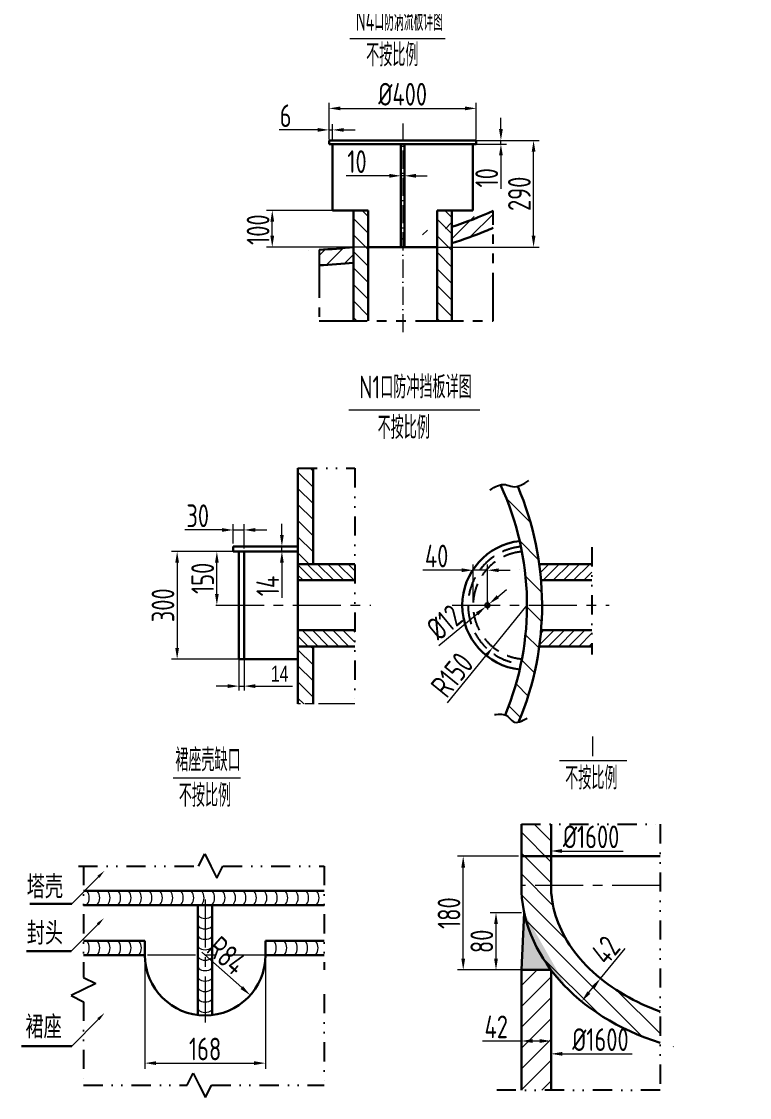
# Model space of a CAD drawing. Header units: millimetres. Extents: x -750 to 17070, y -300 to 24930.
# Drawn here: x 6314 to 11125, y 3804 to 10919 of the extents above; entities that cross this region are included whole.
import ezdxf

# ---------------------------------------------------------------- set-up
doc = ezdxf.new("R2010")
doc.units = ezdxf.units.MM
doc.header["$LTSCALE"] = 10
for name, pattern in [('ACAD_ISO08W100', [36, 24, -3, 6, -3]), ('ACAD_ISO10W100', [18, 12, -3, 0, -3]), ('CENTER', [50.8, 31.75, -6.35, 6.35, -6.35]), ('DASHED', [19.05, 12.7, -6.35]), ('DIVIDE', [31.75, 12.7, -6.35, 0, -6.35, 0, -6.35]), ('PHANTOM', [63.5, 31.75, -6.35, 6.35, -6.35, 6.35, -6.35])]:
    doc.linetypes.add(name, pattern=pattern)
doc.layers.get('0').update_dxf_attribs({"lineweight": 30})
for name, color, linetype, lineweight in [('1轮廓实线层', 7, 'Continuous', 30), ('1轮廓实线层 @ 30', 7, 'Continuous', 30), ('3中心线层', 1, 'CENTER', 15), ('5剖面线层', 2, 'Continuous', 15), ('6文字层', 3, 'Continuous', 15), ('6文字层 @ 30', 3, 'Continuous', 15), ('7标注层', 4, 'Continuous', 15), ('中心线', 1, 'ACAD_ISO10W100', 18), ('点划线', 6, 'CENTER', 15)]:
    doc.layers.add(name, color=color, linetype=linetype, lineweight=lineweight)
for name, color, linetype in [('2细线层', 4, 'Continuous'), ('4虚线层', 6, 'DASHED'), ('9双点划线层', 6, 'PHANTOM')]:
    doc.layers.add(name, color=color, linetype=linetype)
doc.styles.add('HGCAD', font='HGCAD.SHX', dxfattribs={"width": 0.75, "bigfont": 'HGCADHZ.SHX'})
doc.styles.add('PC_TEXTSTYLE', font='isocp.shx', dxfattribs={"width": 0.8, "bigfont": 'hzfs.shx'})
doc.styles.add('工程字', font='gbenor.shx', dxfattribs={"width": 0.8, "bigfont": 'gbcbig.shx'})
doc.dimstyles.new('HGCAD$0', dxfattribs={"dimtxt": 3.5, "dimasz": 2.5, "dimexe": 1, "dimexo": 1, "dimgap": 1, "dimtad": 1, "dimdec": 1, "dimdsep": 46, "dimtxsty": 'HGCAD', "dimcen": 0, "dimclrd": 4, "dimclre": 4, "dimclrt": 3, "dimadec": 1, "dimazin": 0, "dimtfac": 1, "dimtmove": 0, "dimatfit": 1, "dimfxl": 0, "dimlwd": 15, "dimlwe": 15, "dimarcsym": 0})
doc.dimstyles.new('ISO-25', dxfattribs={"dimscale": 0, "dimtxt": 5, "dimasz": 2.5, "dimexe": 1.25, "dimexo": 0.625, "dimtad": 1, "dimtxsty": 'PC_TEXTSTYLE', "dimcen": 2.5, "dimclrd": 4, "dimclre": 4, "dimclrt": 3, "dimadec": 0, "dimazin": 0, "dimtfac": 1, "dimtmove": 0, "dimatfit": 3, "dimfxl": 0, "dimlwd": 15, "dimlwe": 15, "dimarcsym": 0})

# ---------------------------------------------------------------- blocks, each defined once
blk = doc.blocks.new('*D37')
at = {"layer": '6文字层', "color": 4, "lineweight": 15}
for p, q in [((7694.3, 7415.5), (7567.3, 7415.5)), ((7604.8, 7134.1), (7604.8, 7340.5)), ((7617.7, 7059.1), (7642.3, 7059.1))]:
    blk.add_line(p, q, dxfattribs=at)
at = {"layer": '6文字层', "color": 4}
for points in [[(7617.3, 7340.5), (7592.3, 7340.5), (7604.8, 7415.5)], [(7592.3, 7134.1), (7617.3, 7134.1), (7604.8, 7059.1)]]:
    blk.add_solid(points, dxfattribs=at)
at = {"layer": 'Defpoints', "color": 0}
for p in [(7604.8, 7415.5), (7713.1, 7415.5), (7598.9, 7059.1)]:
    blk.add_point(p, dxfattribs=at)
at = {"layer": '6文字层', "color": 3, "insert": (7511, 7237.3), "char_height": 150, "attachment_point": 5, "rotation": 90, "style": 'PC_TEXTSTYLE'}
blk.add_mtext('150', dxfattribs=at)
blk = doc.blocks.new('*D38')
at = {"layer": '6文字层', "color": 4, "lineweight": 15}
for p, q in [((7955.6, 7415.5), (7304.8, 7415.5)), ((7342.3, 7340.5), (7342.3, 6777.7)), ((7955.6, 6702.7), (7304.8, 6702.7))]:
    blk.add_line(p, q, dxfattribs=at)
at = {"layer": '6文字层', "color": 4}
for points in [[(7354.8, 7340.5), (7329.8, 7340.5), (7342.3, 7415.5)], [(7329.8, 6777.7), (7354.8, 6777.7), (7342.3, 6702.7)]]:
    blk.add_solid(points, dxfattribs=at)
at = {"layer": 'Defpoints', "color": 0}
for p in [(7974.3, 7415.5), (7342.3, 6702.7), (7974.3, 6702.7)]:
    blk.add_point(p, dxfattribs=at)
at = {"layer": '6文字层', "color": 3, "insert": (7248.6, 7059.1), "char_height": 150, "attachment_point": 5, "rotation": 90, "style": 'PC_TEXTSTYLE'}
blk.add_mtext('300', dxfattribs=at)
blk = doc.blocks.new('*D39')
at = {"layer": '6文字层', "color": 4, "lineweight": 15}
for p, q in [((7638.1, 7557.2), (7393.5, 7557.2)), ((7713.1, 7467.5), (7713.1, 7594.7)), ((7713.1, 7557.2), (7784.4, 7557.2)), ((7784.4, 7434.2), (7784.4, 7594.7)), ((7859.4, 7557.2), (7934.4, 7557.2))]:
    blk.add_line(p, q, dxfattribs=at)
at = {"layer": '6文字层', "color": 4}
for points in [[(7638.1, 7544.7), (7638.1, 7569.7), (7713.1, 7557.2)], [(7859.4, 7569.7), (7859.4, 7544.7), (7784.4, 7557.2)]]:
    blk.add_solid(points, dxfattribs=at)
at = {"layer": 'Defpoints', "color": 0}
for p in [(7784.4, 7557.2), (7713.1, 7448.7), (7784.4, 7415.5)]:
    blk.add_point(p, dxfattribs=at)
at = {"layer": '6文字层', "color": 3, "insert": (7478.3, 7651), "char_height": 150, "attachment_point": 5, "style": 'PC_TEXTSTYLE'}
blk.add_mtext('30', dxfattribs=at)
blk = doc.blocks.new('*D40')
at = {"layer": '1轮廓实线层', "color": 4, "lineweight": 15}
for p, q in [((9654.7, 7059.1), (9429.9, 6782.5)), ((9129.9, 6413.5), (9382.6, 6724.3))]:
    blk.add_line(p, q, dxfattribs=at)
at = {"layer": '1轮廓实线层', "color": 4}
blk.add_solid([(9392.3, 6716.5), (9372.9, 6732.2), (9429.9, 6782.5)], dxfattribs=at)
at = {"layer": 'Defpoints', "color": 0}
for p in [(9654.7, 7059.1), (9429.9, 6782.5)]:
    blk.add_point(p, dxfattribs=at)
at = {"layer": '1轮廓实线层', "color": 3, "insert": (9159.8, 6599), "char_height": 150, "attachment_point": 5, "rotation": 50.89123, "style": 'PC_TEXTSTYLE'}
blk.add_mtext('R150', dxfattribs=at)
blk = doc.blocks.new('*D41')
at = {"layer": '1轮廓实线层', "color": 4, "lineweight": 15}
for p, q in [((9223.3, 7290.9), (8966.7, 7290.9)), ((9298.3, 7077.8), (9298.3, 7328.4)), ((9393.3, 7290.9), (9298.3, 7290.9)), ((9393.3, 7077.8), (9393.3, 7328.4)), ((9468.3, 7290.9), (9543.3, 7290.9))]:
    blk.add_line(p, q, dxfattribs=at)
at = {"layer": '1轮廓实线层', "color": 4}
for points in [[(9223.3, 7278.4), (9223.3, 7303.4), (9298.3, 7290.9)], [(9468.3, 7303.4), (9468.3, 7278.4), (9393.3, 7290.9)]]:
    blk.add_solid(points, dxfattribs=at)
at = {"layer": 'Defpoints', "color": 0}
for p in [(9298.3, 7290.9), (9298.3, 7059.1), (9393.3, 7059.1)]:
    blk.add_point(p, dxfattribs=at)
at = {"layer": '1轮廓实线层', "color": 3, "insert": (9057.5, 7384.7), "char_height": 150, "attachment_point": 5, "style": 'PC_TEXTSTYLE'}
blk.add_mtext('40', dxfattribs=at)
blk = doc.blocks.new('*D42')
at = {"layer": '1轮廓实线层', "color": 4, "lineweight": 15}
for p, q in [((9462.2, 7115.9), (9520.1, 7163.6)), ((9404.3, 7068.1), (9382.3, 7050)), ((9071, 6793.3), (9324.5, 7002.3))]:
    blk.add_line(p, q, dxfattribs=at)
at = {"layer": '1轮廓实线层', "color": 4}
for points in [[(9454.3, 7125.5), (9470.2, 7106.2), (9404.3, 7068.1)], [(9332.4, 6992.7), (9316.5, 7012), (9382.3, 7050)]]:
    blk.add_solid(points, dxfattribs=at)
at = {"layer": 'Defpoints', "color": 0}
for p in [(9382.3, 7050), (9404.3, 7068.1)]:
    blk.add_point(p, dxfattribs=at)
at = {"layer": '1轮廓实线层', "color": 3, "insert": (9109.1, 6946.3), "char_height": 150, "attachment_point": 5, "rotation": 39.49816, "style": 'PC_TEXTSTYLE'}
blk.add_mtext('%%c12', dxfattribs=at)
blk = doc.blocks.new('*D50')
at = {"layer": '1轮廓实线层', "color": 4, "lineweight": 15}
for p, q in [((9598.7, 5399.4), (9195.6, 5399.4)), ((9233.1, 4722.5), (9233.1, 5324.4)), ((9598.7, 4647.5), (9195.6, 4647.5))]:
    blk.add_line(p, q, dxfattribs=at)
at = {"layer": '1轮廓实线层', "color": 4}
for points in [[(9245.6, 5324.4), (9220.6, 5324.4), (9233.1, 5399.4)], [(9220.6, 4722.5), (9245.6, 4722.5), (9233.1, 4647.5)]]:
    blk.add_solid(points, dxfattribs=at)
at = {"layer": 'Defpoints', "color": 0}
for p in [(9233.1, 5399.4), (9617.4, 5399.4), (9617.4, 4647.5)]:
    blk.add_point(p, dxfattribs=at)
at = {"layer": '1轮廓实线层', "color": 3, "insert": (9139.3, 5023.4), "char_height": 150, "attachment_point": 5, "rotation": 90, "style": 'PC_TEXTSTYLE'}
blk.add_mtext('180', dxfattribs=at)
blk = doc.blocks.new('*D51')
at = {"layer": '1轮廓实线层', "color": 4, "lineweight": 15}
for p, q in [((9617.8, 5026.1), (9412.3, 5026.1)), ((9449.8, 4951.1), (9449.8, 4722.5)), ((9795, 4647.5), (9412.3, 4647.5))]:
    blk.add_line(p, q, dxfattribs=at)
at = {"layer": '1轮廓实线层', "color": 4}
for points in [[(9462.3, 4951.1), (9437.3, 4951.1), (9449.8, 5026.1)], [(9437.3, 4722.5), (9462.3, 4722.5), (9449.8, 4647.5)]]:
    blk.add_solid(points, dxfattribs=at)
at = {"layer": 'Defpoints', "color": 0}
for p in [(9636.6, 5026.1), (9449.8, 4647.5), (9813.8, 4647.5)]:
    blk.add_point(p, dxfattribs=at)
at = {"layer": '1轮廓实线层', "color": 3, "insert": (9356.1, 4836.8), "char_height": 150, "attachment_point": 5, "rotation": 90, "style": 'PC_TEXTSTYLE'}
blk.add_mtext('80', dxfattribs=at)
blk = doc.blocks.new('*D52')
at = {"layer": '1轮廓实线层', "color": 4, "lineweight": 15}
for p, q in [((9617.4, 4177), (9617.4, 4215.2)), ((9617.4, 4177.7), (9360.9, 4177.7)), ((9738.8, 4177.7), (9692.4, 4177.7)), ((9813.8, 4170.7), (9813.8, 4140.2))]:
    blk.add_line(p, q, dxfattribs=at)
at = {"layer": '1轮廓实线层', "color": 4}
for points in [[(9692.4, 4190.2), (9692.4, 4165.2), (9617.4, 4177.7)], [(9738.8, 4165.2), (9738.8, 4190.2), (9813.8, 4177.7)]]:
    blk.add_solid(points, dxfattribs=at)
at = {"layer": 'Defpoints', "color": 0}
for p in [(9617.4, 4177.7), (9617.4, 4158.2), (9813.8, 4189.4)]:
    blk.add_point(p, dxfattribs=at)
at = {"layer": '1轮廓实线层', "color": 3, "insert": (9451.6, 4271.5), "char_height": 150, "attachment_point": 5, "style": 'PC_TEXTSTYLE'}
blk.add_mtext('42', dxfattribs=at)
blk = doc.blocks.new('*D53')
at = {"layer": '1轮廓实线层', "color": 4, "lineweight": 15}
blk.add_line((7769.4, 4530.8), (7505.8, 4764.8), dxfattribs=at)
at = {"layer": '1轮廓实线层', "color": 4}
blk.add_solid([(7761.1, 4521.5), (7777.7, 4540.2), (7825.5, 4481)], dxfattribs=at)
at = {"layer": 'Defpoints', "color": 0}
for p in [(7527.3, 4745.8), (7825.5, 4481)]:
    blk.add_point(p, dxfattribs=at)
at = {"layer": '1轮廓实线层', "color": 3, "insert": (7671.8, 4742.8), "char_height": 150, "attachment_point": 5, "rotation": 318.40357, "style": 'PC_TEXTSTYLE'}
blk.add_mtext('R84', dxfattribs=at)
blk = doc.blocks.new('*D54')
at = {"layer": '1轮廓实线层', "color": 4, "lineweight": 15}
for p, q in [((7128.5, 4727), (7128.5, 3993.8)), ((7926.1, 4727), (7926.1, 3993.8)), ((7203.5, 4031.3), (7851.1, 4031.3))]:
    blk.add_line(p, q, dxfattribs=at)
at = {"layer": '1轮廓实线层', "color": 4}
for points in [[(7203.5, 4043.8), (7203.5, 4018.8), (7128.5, 4031.3)], [(7851.1, 4018.8), (7851.1, 4043.8), (7926.1, 4031.3)]]:
    blk.add_solid(points, dxfattribs=at)
at = {"layer": 'Defpoints', "color": 0}
for p in [(7128.5, 4745.8), (7926.1, 4745.8), (7926.1, 4031.3)]:
    blk.add_point(p, dxfattribs=at)
at = {"layer": '1轮廓实线层', "color": 3, "insert": (7527.3, 4125), "char_height": 150, "attachment_point": 5, "style": 'PC_TEXTSTYLE'}
blk.add_mtext('168', dxfattribs=at)
blk = doc.blocks.new('*D55')
at = {"layer": '1轮廓实线层', "color": 4, "lineweight": 15}
for p, q in [((9811.4, 5448.5), (9811.4, 5396.7)), ((9886.4, 5434.2), (10289.4, 5434.2))]:
    blk.add_line(p, q, dxfattribs=at)
at = {"layer": '1轮廓实线层', "color": 4}
blk.add_solid([(9886.4, 5446.7), (9886.4, 5421.7), (9811.4, 5434.2)], dxfattribs=at)
at = {"layer": 'Defpoints', "color": 0}
for p in [(11549.5, 7233.4), (9811.4, 5467.3), (11549.5, 5434.2)]:
    blk.add_point(p, dxfattribs=at)
at = {"layer": '1轮廓实线层', "color": 3, "insert": (10078.6, 5527.9), "char_height": 150, "attachment_point": 5, "style": 'PC_TEXTSTYLE'}
blk.add_mtext('%%c1600', dxfattribs=at)
blk = doc.blocks.new('_None')
blk = doc.blocks.new('*D56')
at = {"layer": '1轮廓实线层', "color": 4, "lineweight": 15}
for p, q in [((10140.7, 4591.1), (10303.9, 4789.1)), ((10149.1, 4584.2), (10169.6, 4567.3)), ((10063.4, 4497.5), (10092.9, 4533.3)), ((10024.1, 4432.7), (10044.7, 4415.8))]:
    blk.add_line(p, q, dxfattribs=at)
at = {"layer": '1轮廓实线层', "color": 4}
for points in [[(10102.6, 4525.3), (10083.3, 4541.2), (10140.7, 4591.1)], [(10053.8, 4505.5), (10073.1, 4489.6), (10015.7, 4439.6)]]:
    blk.add_solid(points, dxfattribs=at)
at = {"layer": 'Defpoints', "color": 0}
for p in [(10134.6, 4596.1), (10140.7, 4591.1), (10009.7, 4444.6)]:
    blk.add_point(p, dxfattribs=at)
at = {"layer": '1轮廓实线层', "color": 3, "insert": (10173.8, 4778.7), "char_height": 150, "attachment_point": 5, "rotation": 50.48995, "style": 'PC_TEXTSTYLE'}
blk.add_mtext('42', dxfattribs=at)
blk = doc.blocks.new('*D57')
at = {"layer": '1轮廓实线层', "color": 4, "lineweight": 15}
for p, q in [((9813.8, 4122.1), (9813.8, 4055.5)), ((9888.8, 4093), (10351, 4093))]:
    blk.add_line(p, q, dxfattribs=at)
at = {"layer": '1轮廓实线层', "color": 4}
blk.add_solid([(9888.8, 4105.5), (9888.8, 4080.5), (9813.8, 4093)], dxfattribs=at)
at = {"layer": 'Defpoints', "color": 0}
for p in [(9813.8, 4140.9), (11551.9, 4140.9), (11551.9, 4093)]:
    blk.add_point(p, dxfattribs=at)
at = {"layer": '1轮廓实线层', "color": 3, "insert": (10140.2, 4186.8), "char_height": 150, "attachment_point": 5, "style": 'PC_TEXTSTYLE'}
blk.add_mtext('%%c1600', dxfattribs=at)
blk = doc.blocks.new('*D58')
at = {"layer": '1轮廓实线层', "color": 4, "lineweight": 15}
for p, q in [((8586.8, 9670.7), (7933.6, 9670.7)), ((7971.1, 9502.3), (7971.1, 9595.7)), ((8924.7, 9427.3), (7933.6, 9427.3))]:
    blk.add_line(p, q, dxfattribs=at)
at = {"layer": '1轮廓实线层', "color": 4}
for points in [[(7983.6, 9595.7), (7958.6, 9595.7), (7971.1, 9670.7)], [(7958.6, 9502.3), (7983.6, 9502.3), (7971.1, 9427.3)]]:
    blk.add_solid(points, dxfattribs=at)
at = {"layer": 'Defpoints', "color": 0}
for p in [(7971.1, 9670.7), (8605.5, 9670.7), (8943.4, 9427.3)]:
    blk.add_point(p, dxfattribs=at)
at = {"layer": '1轮廓实线层', "color": 3, "insert": (7877.4, 9543.2), "char_height": 150, "attachment_point": 5, "rotation": 90, "style": 'PC_TEXTSTYLE'}
blk.add_mtext('100{}{{\\H0.7x;}{}}', dxfattribs=at)
blk = doc.blocks.new('*D59')
at = {"layer": '1轮廓实线层', "color": 4, "lineweight": 15}
for p, q in [((8962.2, 10133.1), (9735.9, 10133.1)), ((9698.4, 9502.3), (9698.4, 10058.1)), ((8767.5, 9427.3), (9735.9, 9427.3))]:
    blk.add_line(p, q, dxfattribs=at)
at = {"layer": '1轮廓实线层', "color": 4}
for points in [[(9710.9, 10058.1), (9685.9, 10058.1), (9698.4, 10133.1)], [(9685.9, 9502.3), (9710.9, 9502.3), (9698.4, 9427.3)]]:
    blk.add_solid(points, dxfattribs=at)
at = {"layer": 'Defpoints', "color": 0}
for p in [(8943.4, 10133.1), (9698.4, 10133.1), (8748.7, 9427.3)]:
    blk.add_point(p, dxfattribs=at)
at = {"layer": '1轮廓实线层', "color": 3, "insert": (9604.6, 9780.2), "char_height": 150, "attachment_point": 5, "rotation": 90, "style": 'PC_TEXTSTYLE'}
blk.add_mtext('290', dxfattribs=at)
blk = doc.blocks.new('*D60')
at = {"layer": '1轮廓实线层', "color": 4, "lineweight": 15}
for p, q in [((8346.3, 10139.7), (8346.3, 10382.4)), ((8421.3, 10344.9), (9244.8, 10344.9)), ((9319.8, 10139.7), (9319.8, 10382.4))]:
    blk.add_line(p, q, dxfattribs=at)
at = {"layer": '1轮廓实线层', "color": 4}
for points in [[(8421.3, 10357.4), (8421.3, 10332.4), (8346.3, 10344.9)], [(9244.8, 10332.4), (9244.8, 10357.4), (9319.8, 10344.9)]]:
    blk.add_solid(points, dxfattribs=at)
at = {"layer": 'Defpoints', "color": 0}
for p in [(9319.8, 10344.9), (8346.3, 10120.9), (9319.8, 10120.9)]:
    blk.add_point(p, dxfattribs=at)
at = {"layer": '1轮廓实线层', "color": 3, "insert": (8833.1, 10438.6), "char_height": 150, "attachment_point": 5, "style": 'PC_TEXTSTYLE'}
blk.add_mtext('%%c400', dxfattribs=at)
blk = doc.blocks.new('*D61')
at = {"layer": '1轮廓实线层', "color": 4, "lineweight": 15}
for p, q in [((8745.9, 9899.2), (8458.5, 9899.2)), ((8820.9, 9755.2), (8820.9, 9936.7)), ((8845.2, 9899.2), (8820.9, 9899.2)), ((8845.2, 9755.2), (8845.2, 9936.7)), ((8920.2, 9899.2), (8995.2, 9899.2))]:
    blk.add_line(p, q, dxfattribs=at)
at = {"layer": '1轮廓实线层', "color": 4}
for points in [[(8745.9, 9886.7), (8745.9, 9911.7), (8820.9, 9899.2)], [(8920.2, 9911.7), (8920.2, 9886.7), (8845.2, 9899.2)]]:
    blk.add_solid(points, dxfattribs=at)
at = {"layer": 'Defpoints', "color": 0}
for p in [(8820.9, 9899.2), (8820.9, 9736.5), (8845.2, 9736.5)]:
    blk.add_point(p, dxfattribs=at)
at = {"layer": '1轮廓实线层', "color": 3, "insert": (8531.2, 9993), "char_height": 150, "attachment_point": 5, "style": 'PC_TEXTSTYLE'}
blk.add_mtext('10', dxfattribs=at)
blk = doc.blocks.new('*D62')
at = {"layer": '1轮廓实线层', "color": 4, "lineweight": 15}
for p, q in [((9482.4, 10208.1), (9482.4, 10283.1)), ((9108.2, 10133.1), (9519.9, 10133.1)), ((9108.2, 10108.7), (9519.9, 10108.7)), ((9482.4, 10108.7), (9482.4, 10133.1)), ((9482.4, 10033.7), (9482.4, 9813.1))]:
    blk.add_line(p, q, dxfattribs=at)
at = {"layer": '1轮廓实线层', "color": 4}
for points in [[(9469.9, 10208.1), (9494.9, 10208.1), (9482.4, 10133.1)], [(9494.9, 10033.7), (9469.9, 10033.7), (9482.4, 10108.7)]]:
    blk.add_solid(points, dxfattribs=at)
at = {"layer": 'Defpoints', "color": 0}
for p in [(9089.4, 10133.1), (9089.4, 10108.7), (9482.4, 10133.1)]:
    blk.add_point(p, dxfattribs=at)
at = {"layer": '1轮廓实线层', "color": 3, "insert": (9388.6, 9885.9), "char_height": 150, "attachment_point": 5, "rotation": 90, "style": 'PC_TEXTSTYLE'}
blk.add_mtext('10', dxfattribs=at)
blk = doc.blocks.new('*D63')
at = {"layer": '1轮廓实线层', "color": 4, "lineweight": 15}
for p, q in [((8271.3, 10202.7), (8016.4, 10202.7)), ((8346.3, 10139.7), (8346.3, 10240.2)), ((8346.3, 10202.7), (8369, 10202.7)), ((8369, 10127.5), (8369, 10240.2)), ((8444, 10202.7), (8519, 10202.7))]:
    blk.add_line(p, q, dxfattribs=at)
at = {"layer": '1轮廓实线层', "color": 4}
for points in [[(8271.3, 10190.2), (8271.3, 10215.2), (8346.3, 10202.7)], [(8444, 10215.2), (8444, 10190.2), (8369, 10202.7)]]:
    blk.add_solid(points, dxfattribs=at)
at = {"layer": 'Defpoints', "color": 0}
for p in [(8369, 10202.7), (8346.3, 10120.9), (8369, 10108.7)]:
    blk.add_point(p, dxfattribs=at)
at = {"layer": '1轮廓实线层', "color": 3, "insert": (8059.2, 10296.5), "char_height": 150, "attachment_point": 5, "style": 'PC_TEXTSTYLE'}
blk.add_mtext('6', dxfattribs=at)
blk = doc.blocks.new('*D64')
at = {"layer": '1轮廓实线层', "color": 4, "lineweight": 15}
for p, q in [((8034.7, 7523.7), (8034.7, 7598.7)), ((7741.1, 7448.7), (8072.2, 7448.7)), ((7741.1, 7415.5), (8072.2, 7415.5)), ((8034.7, 7415.5), (8034.7, 7448.7)), ((8034.7, 7340.5), (8034.7, 7108))]:
    blk.add_line(p, q, dxfattribs=at)
at = {"layer": '1轮廓实线层', "color": 4}
for points in [[(8022.2, 7523.7), (8047.2, 7523.7), (8034.7, 7448.7)], [(8047.2, 7340.5), (8022.2, 7340.5), (8034.7, 7415.5)]]:
    blk.add_solid(points, dxfattribs=at)
at = {"layer": 'Defpoints', "color": 0}
for p in [(7722.4, 7448.7), (7722.4, 7415.5), (8034.7, 7448.7)]:
    blk.add_point(p, dxfattribs=at)
at = {"layer": '1轮廓实线层', "color": 3, "insert": (7941, 7186.7), "char_height": 150, "attachment_point": 5, "rotation": 90, "style": 'PC_TEXTSTYLE'}
blk.add_mtext('14{}{{\\H0.7x;}{}}', dxfattribs=at)
blk = doc.blocks.new('*D187')
at = {"layer": '1轮廓实线层', "color": 4, "lineweight": 15}
for p, q in [((7751.1, 6716.7), (7751.1, 6494.7)), ((7784.4, 6716.7), (7784.4, 6494.7)), ((7676.1, 6524.7), (7601.1, 6524.7)), ((7751.1, 6524.7), (7784.4, 6524.7)), ((7859.4, 6524.7), (8105.3, 6524.7))]:
    blk.add_line(p, q, dxfattribs=at)
at = {"layer": '1轮廓实线层', "color": 4}
for points in [[(7676.1, 6512.2), (7676.1, 6537.2), (7751.1, 6524.7)], [(7859.4, 6537.2), (7859.4, 6512.2), (7784.4, 6524.7)]]:
    blk.add_solid(points, dxfattribs=at)
at = {"layer": 'Defpoints', "color": 0}
for p in [(7751.1, 6746.7), (7784.4, 6746.7), (7784.4, 6524.7)]:
    blk.add_point(p, dxfattribs=at)
at = {"layer": '1轮廓实线层', "color": 3, "insert": (8019.8, 6607.2), "char_height": 105, "attachment_point": 5, "style": 'HGCAD', "bg_fill": 3, "box_fill_scale": 1.1, "bg_fill_color": 256, "bg_fill_true_color": 13158600, "bg_fill_transparency": 0}
blk.add_mtext('14{}{{\\H0.7x;}{}}', dxfattribs=at)

msp = doc.modelspace()

# ---------------------------------------------------------------- hatches: boundary and pattern name
at = {"layer": '5剖面线层'}
h = msp.add_hatch(dxfattribs=at)
h.set_pattern_fill('ANSI31', color=256, scale=24.336, style=0)
h.set_pattern_definition([(45, (11523.02, 9225.42), (-54.6359, 54.6359), [])])
edge = h.paths.add_edge_path()
edge.add_ellipse((8102.974, 10379.449), major_axis=(-1946.88, 0), ratio=0.5, start_angle=95.2714837, end_angle=102.012495, ccw=False)
edge.add_line((8281.844, 9410.126), (8281.844, 9307.809))
edge.add_spline(control_points=[(8281.844, 9307.809), (8357.809, 9311.223), (8433.406, 9316.815), (8508.169, 9324.553)], knot_values=[4.50825443, 4.50825443, 4.50825443, 4.50825443, 4.62275092, 4.62275092, 4.62275092, 4.62275092], degree=3, periodic=0)
edge.add_line((8508.169, 9324.553), (8508.169, 9427.325))
edge = h.paths.add_edge_path()
edge.add_spline(control_points=[(9157.94, 9454.124), (9234.663, 9477.872), (9308.435, 9504.265), (9396.03, 9540.292), (9413.191, 9547.592), (9430.127, 9555.042)], knot_values=[3.99084793, 3.99084793, 3.99084793, 3.99084793, 4.1249039, 4.1249039, 4.15808475, 4.15808475, 4.15808475, 4.15808475], degree=3, periodic=0)
edge.add_line((9430.127, 9555.042), (9430.127, 9667.233))
edge.add_ellipse((8102.974, 10379.449), major_axis=(-1946.88, 0), ratio=0.5, start_angle=122.8113697, end_angle=132.9752071, ccw=False)
edge.add_line((9157.94, 9561.312), (9157.94, 9454.124))
h = msp.add_hatch(dxfattribs=at)
h.set_pattern_fill('ANSI31', color=256, scale=24.336, angle=90, style=0)
h.set_pattern_definition([(135, (11523.02, 9225.42), (-54.6359, -54.6359), [])])
h.paths.add_polyline_path([(8508.169, 8940.441), (8605.513, 8940.441), (8605.513, 9670.685), (8508.169, 9670.685)])
h.paths.add_polyline_path([(9060.596, 8940.441), (9157.94, 8940.441), (9157.94, 9670.685), (9060.596, 9670.685)])
h = msp.add_hatch(dxfattribs=at)
h.set_pattern_fill('ANSI31', color=256, scale=23.76, angle=90, style=0)
h.set_pattern_definition([(135, (-177.53, -492.43), (-53.3427, -53.3427), [])])
h.paths.add_polyline_path([(8240.555, 7964.8), (8140.763, 7964.8), (8140.763, 7331.132), (8240.555, 7331.132)])
h.paths.add_polyline_path([(8240.555, 6787.028), (8140.763, 6787.028), (8140.763, 6406.89), (8240.555, 6406.89)])
h = msp.add_hatch(dxfattribs=at)
h.set_pattern_fill('ANSI31', color=256, scale=43.2, angle=90, style=0)
h.set_pattern_definition([(135, (-6333.5, -8968.95), (-96.9868, -96.9868), [])])
edge = h.paths.add_edge_path()
edge.add_spline(control_points=[(9593.166, 7846.156), (9581.993, 7843.34), (9554.453, 7840.888), (9516.738, 7860.054), (9490.377, 7858.119), (9479.766, 7855.6)], knot_values=[31.0820046, 31.0820046, 31.0820046, 31.0820046, 45.55792449, 66.42233451, 80.5607046, 80.5607046, 80.5607046, 80.5607046], degree=3, periodic=0)
edge.add_arc((7753.905, 7059.08), 1900.8, 0, 24.7742929, ccw=False)
edge.add_line((9654.705, 7059.08), (9754.497, 7059.08))
edge.add_arc((7753.905, 7059.08), 2000.592, 0, 23.167576)
edge = h.paths.add_edge_path()
edge.add_line((9754.497, 7059.08), (9654.705, 7059.08))
edge.add_arc((7753.905, 7059.08), 1900.8, 337.5581539, 360, ccw=False)
edge.add_spline(control_points=[(9439.961, 6336.255), (9472.346, 6339.279), (9523.081, 6344.018), (9557.053, 6283.939), (9586.282, 6283.76), (9599.451, 6286.856)], knot_values=[0, 0, 0, 0, 37.09716858, 58.11621018, 74.24249073, 74.24249073, 74.24249073, 74.24249073], degree=3, periodic=0)
edge.add_arc((7753.905, 7059.08), 2000.592, 337.2943112, 360)
at = {"layer": '5剖面线层', "lineweight": 15}
h = msp.add_hatch(dxfattribs=at)
h.set_pattern_fill('ANSI31', color=256, scale=15, angle=90, style=0)
h.set_pattern_definition([(135, (-3980.615, -15979.965), (-33.67596, -33.67596), [])])
h.paths.add_polyline_path([(8517.34, 6893.948), (8140.763, 6893.948), (8140.763, 6787.028), (8240.555, 6787.028), (8517.34, 6787.028)])
h.paths.add_polyline_path([(8140.763, 7224.212), (8517.34, 7224.212), (8517.34, 7331.132), (8240.555, 7331.132), (8140.763, 7331.132)])
h.paths.add_polyline_path([(8240.555, 6787.028), (8517.34, 6787.028), (8517.34, 6893.948), (8140.763, 6893.948), (8140.763, 6787.028)])
h.paths.add_polyline_path([(8240.555, 6787.028), (8517.34, 6787.028), (8517.34, 6893.948), (8140.763, 6893.948), (8140.763, 6787.028)])
h = msp.add_hatch(dxfattribs=at)
h.set_pattern_fill('ANSI31', color=256, scale=15, style=0)
h.set_pattern_definition([(45, (-3946.93, -15979.965), (-33.67596, 33.67596), [])])
h.paths.add_polyline_path([(10084.25, 7331.132), (9735.913, 7331.132, -0.01344401), (9747.67, 7224.212), (10084.25, 7224.212)])
h.paths.add_polyline_path([(10084.25, 6893.948), (9747.67, 6893.948, -0.01344401), (9735.913, 6787.028), (10084.25, 6787.028)])
at = {"layer": '5剖面线层'}
h = msp.add_hatch(dxfattribs=at)
h.set_pattern_fill('ANSI31', color=256, scale=30.67285, angle=90, style=0)
h.set_pattern_definition([(135, (41181.2, -11407.36), (-68.8625, -68.8625), [])])
h.paths.add_polyline_path([(9617.401, 5206.045), (9813.763, 5206.045), (9813.763, 5610.832), (9617.401, 5610.832)])
edge = h.paths.add_edge_path()
edge.add_spline(control_points=[(10534.968, 4372.469), (10452.124, 4402.485), (10374.019, 4438.74), (10223.214, 4525.944), (10152.014, 4578.036), (10029.137, 4690.806), (9977.472, 4751.449), (9895.157, 4877.133), (9864.478, 4942.134), (9823.812, 5073.438), (9813.763, 5139.761), (9813.763, 5206.045)], knot_values=[0, 0, 0, 0, 0.20664656, 0.20664656, 0.43546501, 0.43546501, 0.66428347, 0.66428347, 0.89310192, 0.89310192, 1.12192037, 1.12192037, 1.12192037, 1.12192037], degree=3, periodic=0)
edge.add_line((9813.763, 5206.045), (9617.401, 5206.045))
edge.add_ellipse((11120.266, 5206.045), major_axis=(-1502.865, 0), ratio=0.75200297, start_angle=0, end_angle=67.0794083)
edge.add_line((10534.968, 4165.117), (10534.968, 4372.469))
h = msp.add_hatch(color=256, dxfattribs=at)
edge = h.paths.add_edge_path()
edge.add_line((9617.401, 4647.508), (9813.763, 4647.508))
edge.add_ellipse((11120.266, 5206.045), major_axis=(-1502.865, 0), ratio=0.75200297, start_angle=9.1634847, end_angle=29.6177363, ccw=False)
edge.add_line((9636.581, 5026.065), (9617.401, 4647.508))
h = msp.add_hatch(dxfattribs=at)
h.set_pattern_fill('ANSI31', color=256, scale=30.67285, style=0)
h.set_pattern_definition([(45, (41181.2, -11407.36), (-68.8625, 68.8625), [])])
h.paths.add_polyline_path([(9617.401, 3852.471), (9813.763, 3852.471), (9813.763, 4647.508), (9617.401, 4647.508)])

# ---------------------------------------------------------------- linework, layer by layer
for p, q in [((8346.334, 10133.069), (8346.334, 10108.733)), ((8346.334, 10133.069), (9319.774, 10133.069)), ((8346.334, 10108.733), (9319.774, 10108.733)), ((8369.008, 10108.733), (8369.008, 9670.685)), ((8820.886, 10108.733), (8820.886, 9427.325)), ((8845.222, 10108.733), (8845.222, 9427.325)), ((9297.1, 10108.733), (9297.1, 9670.685)), ((9319.774, 10133.069), (9319.774, 10108.733)), ((8369.008, 9670.685), (8605.513, 9670.685)), ((8508.169, 9670.685), (8508.169, 8940.441)), ((8605.513, 9670.685), (8605.513, 8940.441)), ((9060.596, 9670.685), (9060.596, 8940.441)), ((9297.1, 9670.685), (9060.596, 9670.685)), ((9157.94, 9670.685), (9157.94, 8940.441)), ((9060.596, 9427.325), (8605.513, 9427.325)), ((8140.763, 7964.8), (8140.763, 6406.89)), ((8240.555, 7964.8), (8240.555, 7331.132)), ((7713.083, 7448.744), (7713.083, 7415.48)), ((7713.083, 7448.744), (8140.763, 7448.744)), ((7713.083, 7415.48), (8140.763, 7415.48)), ((7751.099, 7415.48), (7751.099, 6702.68)), ((7784.363, 7415.48), (7784.363, 6702.68)), ((8517.34, 7224.212), (8140.763, 7224.212)), ((8517.34, 6893.948), (8140.763, 6893.948)), ((8517.34, 6787.028), (8140.763, 6787.028)), ((8240.555, 6787.028), (8240.555, 6406.89)), ((7751.099, 6702.68), (8140.763, 6702.68))]:
    msp.add_line(p, q)
at = {"extrusion": (0, 0, -1)}
for start_param, end_param in [(3.96233012, 4.13972255), (4.50273139, 4.62038423)]:
    msp.add_ellipse((8102.974, 10379.449), major_axis=(-1946.88, 0), ratio=0.5, start_param=start_param, end_param=end_param, dxfattribs=at)
msp.add_open_spline([(9430.127, 9555.042), (9413.191, 9547.592), (9396.03, 9540.292), (9308.435, 9504.265), (9234.663, 9477.872), (9157.94, 9454.124)], degree=3, knots=[3.990847929, 3.990847929, 3.990847929, 3.990847929, 4.024028781, 4.024028781, 4.158084753, 4.158084753, 4.158084753, 4.158084753])
msp.add_open_spline([(8508.169, 9324.553), (8433.406, 9316.815), (8357.809, 9311.223), (8281.844, 9307.809)], degree=3)
at = {"layer": '1轮廓实线层', "lineweight": 20}
for p, q in [((8483.021, 10806.245), (9112.972, 10806.245)), ((8477.316, 8351.202), (9343.34, 8351.202)), ((9868.648, 6033.453), (10315.706, 6033.453)), ((7314.931, 5918.73), (7761.989, 5918.73))]:
    msp.add_line(p, q, dxfattribs=at)
at = {"layer": '1轮廓实线层'}
for p, q in [((8517.34, 7331.132), (8140.763, 7331.132)), ((9735.913, 7331.132), (10084.25, 7331.132)), ((9747.67, 7224.212), (10084.25, 7224.212)), ((9747.67, 6893.948), (10084.25, 6893.948)), ((9735.913, 6787.028), (10084.25, 6787.028)), ((9617.401, 5206.045), (9617.401, 5610.832)), ((9813.763, 5206.045), (9813.763, 5610.832)), ((10534.968, 5399.364), (9617.401, 5399.364)), ((6723.262, 5171.826), (8314.153, 5171.826)), ((6723.262, 5076.792), (8314.153, 5076.792)), ((7479.798, 4349.819), (7479.798, 5076.792)), ((7574.833, 4349.819), (7574.833, 5076.792)), ((9617.401, 4647.508), (9636.581, 5026.065)), ((6723.262, 4840.789), (7128.539, 4840.789)), ((7128.539, 4745.755), (7128.539, 4840.789)), ((7926.092, 4840.789), (8314.153, 4840.789)), ((7926.092, 4745.755), (7926.092, 4840.789)), ((6723.262, 4745.755), (7128.539, 4745.755)), ((7926.092, 4745.755), (8314.153, 4745.755)), ((9617.401, 4647.508), (9617.401, 3852.471)), ((9813.763, 4647.508), (9617.401, 4647.508)), ((9813.763, 4647.508), (9813.763, 3852.471))]:
    msp.add_line(p, q, dxfattribs=at)
at = {"layer": '1轮廓实线层', "color": 4}
for p, q in [((6645.193, 5085.231), (6367.546, 5085.231)), ((6641.16, 4771.366), (6346.398, 4771.366)), ((6645.193, 4144.291), (6313.69, 4144.291))]:
    msp.add_line(p, q, dxfattribs=at)
at = {"layer": '1轮廓实线层'}
msp.add_circle((9393.345, 7059.08), 14.256, dxfattribs=at)
for centre, radius, start, end in [((7753.905, 7059.08), 1900.8, 337.5576824, 24.7742929), ((7753.905, 7059.08), 2000.592, 337.2943112, 23.167576), ((9654.705, 7059.08), 427.68, 96.4594498, 263.5405502), ((7527.316, 4745.755), 398.776, 180, 0)]:
    msp.add_arc(centre, radius, start, end, dxfattribs=at)
msp.add_ellipse((11120.266, 5206.045), major_axis=(-1502.865, 0), ratio=0.75200297, start_param=0, end_param=1.17075653, dxfattribs=at)
msp.add_open_spline([(9813.763, 5206.045), (9813.763, 5139.761), (9823.812, 5073.438), (9864.478, 4942.134), (9895.157, 4877.133), (9977.472, 4751.449), (10029.137, 4690.806), (10152.014, 4578.036), (10223.214, 4525.944), (10374.019, 4438.74), (10452.124, 4402.485), (10534.968, 4372.469)], degree=3, knots=[0, 0, 0, 0, 0.22881845, 0.22881845, 0.45763691, 0.45763691, 0.68645536, 0.68645536, 0.91527381, 0.91527381, 1.12192037, 1.12192037, 1.12192037, 1.12192037], dxfattribs=at)
at = {"layer": '2细线层', "end_tangent": (0.83053014, 0.55697369)}
for points in [[(9410.129, 7822.191), (9511.725, 7857.155), (9559.532, 7844.04), (9667.334, 7884.322)], [(9439.961, 6336.255), (9527.28, 6324.236), (9563.209, 6289.547), (9655.034, 6313.416)]]:
    msp.add_spline(points, degree=3, dxfattribs=at)
at = {"layer": '3中心线层'}
for p, q in [((7598.923, 7059.08), (8622.793, 7059.08)), ((9159.322, 7059.08), (10199, 7059.08)), ((9393.345, 7087.701), (9393.345, 7031.026)), ((10534.968, 5206.045), (9617.401, 5206.045)), ((7527.316, 5112.602), (7527.316, 4300.809)), ((7972.261, 4745.755), (7082.37, 4745.755))]:
    msp.add_line(p, q, dxfattribs=at)
at = {"layer": '4虚线层'}
for radius, start, end in [(389.664, 95.8831499, 264.1168501), (356.4, 95.379379, 264.620621)]:
    msp.add_arc((9654.705, 7059.08), radius, start, end, dxfattribs=at)
at = {"layer": '5剖面线层'}
for centre, major_axis in [((6734.127, 5124.309), (0, 47.517)), ((6803.174, 5124.309), (0, 47.517)), ((6872.221, 5124.309), (0, 47.517)), ((6941.268, 5124.309), (0, 47.517)), ((7010.315, 5124.309), (0, 47.517)), ((7079.362, 5124.309), (0, 47.517)), ((7148.409, 5124.309), (0, 47.517)), ((7217.456, 5124.309), (0, 47.517)), ((7286.503, 5124.309), (0, 47.517)), ((7355.551, 5124.309), (0, 47.517)), ((7424.598, 5124.309), (0, 47.517)), ((7493.645, 5124.309), (0, 47.517)), ((7562.692, 5124.309), (0, 47.517)), ((7631.739, 5124.309), (0, 47.517)), ((7700.786, 5124.309), (0, 47.517)), ((7769.833, 5124.309), (0, 47.517)), ((7838.88, 5124.309), (0, 47.517)), ((7907.927, 5124.309), (0, 47.517)), ((7976.974, 5124.309), (0, 47.517)), ((8046.022, 5124.309), (0, 47.517)), ((8115.069, 5124.309), (0, 47.517)), ((8184.116, 5124.309), (0, 47.517)), ((8253.163, 5124.309), (0, 47.517)), ((7527.316, 5015.326), (47.517, 0)), ((7527.316, 4946.279), (47.517, 0)), ((6734.127, 4793.272), (0, 47.517)), ((6803.174, 4793.272), (0, 47.517)), ((6872.221, 4793.272), (0, 47.517)), ((6941.268, 4793.272), (0, 47.517)), ((7010.315, 4793.272), (0, 47.517)), ((7079.362, 4793.272), (0, 47.517)), ((7527.316, 4877.232), (47.517, 0)), ((7970.813, 4793.272), (0, 47.517)), ((8039.86, 4793.272), (0, 47.517)), ((8108.907, 4793.272), (0, 47.517)), ((8177.954, 4793.272), (0, 47.517)), ((8247.002, 4793.272), (0, 47.517)), ((7527.316, 4808.185), (47.517, 0)), ((7527.316, 4739.138), (47.517, 0)), ((7527.316, 4670.091), (47.517, 0)), ((7527.316, 4601.044), (47.517, 0)), ((7527.316, 4531.996), (47.517, 0)), ((7527.316, 4462.949), (47.517, 0)), ((7527.316, 4393.902), (47.517, 0))]:
    msp.add_ellipse(centre, major_axis=major_axis, ratio=0.56927735, start_param=3.14159265, end_param=6.28318531, dxfattribs=at)
at = {"layer": '7标注层'}
for points in [[(6821.622, 5262.956), (6645.193, 5085.231)], [(6817.59, 4949.092), (6641.16, 4771.366)], [(6821.622, 4322.017), (6645.193, 4144.291)]]:
    msp.add_lwpolyline(points, dxfattribs=at)
for points in [[(6814.816, 5269.712), (6862.159, 5303.791), (6828.428, 5256.2)], [(6810.784, 4955.848), (6858.127, 4989.927), (6824.396, 4942.336)], [(6814.816, 4328.773), (6862.159, 4362.852), (6828.428, 4315.26)]]:
    msp.add_solid(points, dxfattribs=at)
at = {"layer": '9双点划线层'}
for p, q in [((9430.127, 8940.441), (9430.127, 9667.233)), ((8281.844, 9410.126), (8281.844, 8940.441)), ((8281.844, 8940.441), (9430.127, 8940.441))]:
    msp.add_line(p, q, dxfattribs=at)
at = {"layer": '9双点划线层', "color": 6, "linetype": 'DIVIDE'}
for p, q in [((8140.763, 7964.8), (8517.34, 7964.8)), ((8517.34, 7964.8), (8517.34, 6406.89)), ((10084.25, 7443.324), (10084.25, 6732.577)), ((9617.401, 5610.832), (10534.968, 5610.832)), ((10534.968, 5610.832), (10534.968, 3852.471)), ((6689.405, 5334.213), (7484.243, 5334.213)), ((6723.262, 5334.213), (6723.262, 4598.496)), ((7645.353, 5334.213), (8314.153, 5334.213)), ((8314.153, 5334.213), (8314.153, 4649.058)), ((8314.153, 4487.948), (8314.153, 3884.856)), ((6723.262, 4437.386), (6723.262, 3884.856)), ((6723.262, 3884.856), (7408.314, 3884.856)), ((7569.424, 3884.856), (8314.153, 3884.856)), ((10534.968, 3852.471), (9440.402, 3852.471))]:
    msp.add_line(p, q, dxfattribs=at)
for points in [[(7484.243, 5334.213), (7524.52, 5414.768), (7564.798, 5334.213), (7605.075, 5253.658), (7645.353, 5334.213)], [(6723.262, 4598.496), (6803.817, 4558.219), (6723.262, 4517.941), (6642.707, 4477.664), (6723.262, 4437.386)], [(7408.314, 3884.856), (7448.591, 3965.411), (7488.869, 3884.856), (7529.146, 3804.301), (7569.424, 3884.856)]]:
    msp.add_lwpolyline(points, dxfattribs=at)
at = {"layer": '中心线'}
msp.add_line((8833.054, 10245.846), (8833.054, 8860.382), dxfattribs=at)
at = {"layer": '点划线', "linetype": 'ACAD_ISO08W100', "lineweight": 15}
msp.add_line((8517.34, 6406.89), (8140.763, 6406.89), dxfattribs=at)

# ---------------------------------------------------------------- texts
at = {"layer": '6文字层 @ 30', "style": 'PC_TEXTSTYLE', "width": 0.8}
for s, p in [('塔壳', (6348.088, 5122.048)), ('封头', (6348.135, 4814.698)), ('裙座', (6339.35, 4194.672))]:
    msp.add_text(s, height=150, dxfattribs=at).set_placement(p)
at = {"layer": '6文字层 @ 30', "char_height": 150, "attachment_point": 1}
for s, width, insert, style in [('{\\W0.6;N4口防涡流板详图}', 791.2003, (8522.248, 11007.683), '工程字'), ('{\\Fgbenor,gbcbig|c134;不按比例}', 787.71388, (8591.748, 10772.784), 'PC_TEXTSTYLE'), ('N1口防冲挡板详图', 1916.36994, (8545.553, 8577.151), '工程字'), ('不按比例', 787.71388, (8667.551, 8309.447), '工程字'), ('Ⅰ', 150, (10045.062, 6195.592), '工程字'), ('裙座壳缺口', 669.79341, (7330.097, 6111.145), '工程字'), ('{\\Fgbenor,gbcbig|c134;不按比例}', 787.71388, (9907.132, 5990.969), 'PC_TEXTSTYLE'), ('{\\Fgbenor,gbcbig|c134;不按比例}', 787.71388, (7353.415, 5876.246), 'PC_TEXTSTYLE')]:
    msp.add_mtext_dynamic_manual_height_columns(s, width=width, gutter_width=750, heights=[0], dxfattribs=dict(at, insert=insert, style=style))

# ---------------------------------------------------------------- dimensions: what is measured, and where the dimension line sits
at = {"layer": '1轮廓实线层 @ 30'}
for base, p1, p2, text, picture, middle in [((9319.774, 10344.878), (8346.334, 10120.901), (9319.774, 10120.901), '%%c400', '*D60', (8833.054, 10438.628)), ((9298.305, 7290.928), (9393.345, 7059.08), (9298.305, 7059.08), '40', '*D41', (9057.508, 7384.678)), ((7926.092, 4031.288), (7128.539, 4745.755), (7926.092, 4745.755), '168', '*D54', (7527.316, 4125.038))]:
    dim = msp.add_linear_dim(base=base, p1=p1, p2=p2, text=text, dimstyle='ISO-25', override={"dimscale": 30}, dxfattribs=at)
    dim.commit()
    dim.dimension.update_dxf_attribs({"geometry": picture, "text_midpoint": middle})
for base, p1, p2, text, override, picture, middle in [((8369.008, 10202.702), (8346.334, 10120.901), (8369.008, 10108.733), '6', {"dimscale": 30}, '*D63', (8059.242, 10202.702)), ((8820.886, 9899.225), (8845.222, 9736.478), (8820.886, 9736.478), '10', {"dimscale": 30}, '*D61', (8531.25, 9899.225)), ((11549.503, 5434.171), (9811.413, 5467.261), (11549.503, 7233.361), '%%c1600', {"dimscale": 30, "dimblk2": 'None', "dimsah": 1, "dimse2": 1, "dimsd2": 1}, '*D55', (10078.595, 5434.171)), ((9617.401, 4177.713), (9813.763, 4189.441), (9617.401, 4158.213), '42', {"dimscale": 30}, '*D52', (9451.634, 4177.713)), ((11551.853, 4093.028), (9813.763, 4140.896), (11551.853, 4140.896), '%%c1600', {"dimscale": 30, "dimblk2": 'None', "dimsah": 1, "dimse2": 1, "dimsd2": 1}, '*D57', (10140.165, 4093.028))]:
    dim = msp.add_linear_dim(base=base, p1=p1, p2=p2, text=text, dimstyle='ISO-25', override=override, dxfattribs=at)
    dim.commit()
    dim.dimension.update_dxf_attribs({"geometry": picture, "text_midpoint": middle, "dimtype": 128})
for base, p1, p2, text, override, picture, middle in [((9482.393, 10133.069), (9089.423, 10108.733), (9089.423, 10133.069), '10', {"dimscale": 30}, '*D62', (9482.393, 9885.936)), ((7971.111, 9670.685), (8943.407, 9427.325), (8605.513, 9670.685), '100{}{{\\H0.7x;}{}}', {"dimscale": 30, "dimdec": 1}, '*D58', (7971.111, 9543.203)), ((8034.722, 7448.744), (7722.354, 7415.48), (7722.354, 7448.744), '14{}{{\\H0.7x;}{}}', {"dimscale": 30, "dimtxsty": 'PC_TEXTSTYLE'}, '*D64', (8034.722, 7186.73)), ((9449.825, 4647.508), (9636.581, 5026.065), (9813.763, 4647.508), '80', {"dimscale": 30}, '*D51', (9449.825, 4836.786))]:
    dim = msp.add_linear_dim(base=base, p1=p1, p2=p2, angle=90, text=text, dimstyle='ISO-25', override=override, dxfattribs=at)
    dim.commit()
    dim.dimension.update_dxf_attribs({"geometry": picture, "text_midpoint": middle, "dimtype": 128})
for base, p1, p2, text, picture, middle in [((9698.352, 10133.069), (8748.719, 9427.325), (8943.407, 10133.069), '290', '*D59', (9604.602, 9780.197)), ((9233.055, 5399.364), (9617.401, 4647.508), (9617.401, 5399.364), '180', '*D50', (9139.305, 5023.436))]:
    dim = msp.add_linear_dim(base=base, p1=p1, p2=p2, angle=90, text=text, dimstyle='ISO-25', override={"dimscale": 30}, dxfattribs=at)
    dim.commit()
    dim.dimension.update_dxf_attribs({"geometry": picture, "text_midpoint": middle})
dim = msp.add_diameter_dim_2p(p1=(9404.346, 7068.148), p2=(9382.345, 7050.012), text='%%c12', dimstyle='ISO-25', override={"dimscale": 30}, dxfattribs=at)
dim.commit()
dim.dimension.update_dxf_attribs({"geometry": '*D42', "text_midpoint": (9109.149, 6946.315)})
dim = msp.add_radius_dim(center=(9654.705, 7059.08), mpoint=(9429.89, 6782.531), text='R150', dimstyle='ISO-25', override={"dimscale": 30}, dxfattribs=at)
dim.commit()
dim.dimension.update_dxf_attribs({"geometry": '*D40', "text_midpoint": (9159.834, 6598.953)})
dim = msp.add_radius_dim(center=(7527.316, 4745.755), mpoint=(7825.536, 4481.015), text='R84', dimstyle='ISO-25', override={"dimscale": 30}, dxfattribs=at)
dim.commit()
dim.dimension.update_dxf_attribs({"geometry": '*D53', "text_midpoint": (7609.598, 4672.71), "dimtype": 132})
dim = msp.add_aligned_dim(p1=(10009.675, 4444.629), p2=(10134.607, 4596.129), distance=-7.836, text='42', dimstyle='ISO-25', override={"dimscale": 30}, dxfattribs=at)
dim.commit()
dim.dimension.update_dxf_attribs({"geometry": '*D56', "text_midpoint": (10173.787, 4778.68)})
at = {"layer": '6文字层 @ 30'}
dim = msp.add_linear_dim(base=(7784.363, 7557.241), p1=(7713.083, 7448.744), p2=(7784.363, 7415.48), text='30', dimstyle='ISO-25', override={"dimscale": 30}, dxfattribs=at)
dim.commit()
dim.dimension.update_dxf_attribs({"geometry": '*D39', "text_midpoint": (7478.286, 7557.241), "dimtype": 128})
dim = msp.add_linear_dim(base=(7342.308, 6702.68), p1=(7974.349, 7415.48), p2=(7974.349, 6702.68), angle=90, text='300', dimstyle='ISO-25', override={"dimscale": 30}, dxfattribs=at)
dim.commit()
dim.dimension.update_dxf_attribs({"geometry": '*D38', "text_midpoint": (7342.308, 7059.08), "dimtype": 128})
dim = msp.add_linear_dim(base=(7604.794, 7415.48), p1=(7598.923, 7059.08), p2=(7713.083, 7415.48), angle=90, text='150', dimstyle='ISO-25', override={"dimscale": 30}, dxfattribs=at)
dim.commit()
dim.dimension.update_dxf_attribs({"geometry": '*D37', "text_midpoint": (7511.044, 7237.28)})

# ---------------------------------------------------------------- next in the draw order: dimensions: what is measured, and where the dimension line sits
at = {"layer": '1轮廓实线层 @ 30'}
dim = msp.add_linear_dim(base=(7784.363, 6524.706), p1=(7751.099, 6746.725), p2=(7784.363, 6746.725), text='14{}{{\\H0.7x;}{}}', dimstyle='HGCAD$0', override={"dimscale": 30}, dxfattribs=at)
dim.commit()
dim.dimension.update_dxf_attribs({"geometry": '*D187', "text_midpoint": (8019.846, 6607.206)})

doc.saveas('drawing.dxf')
